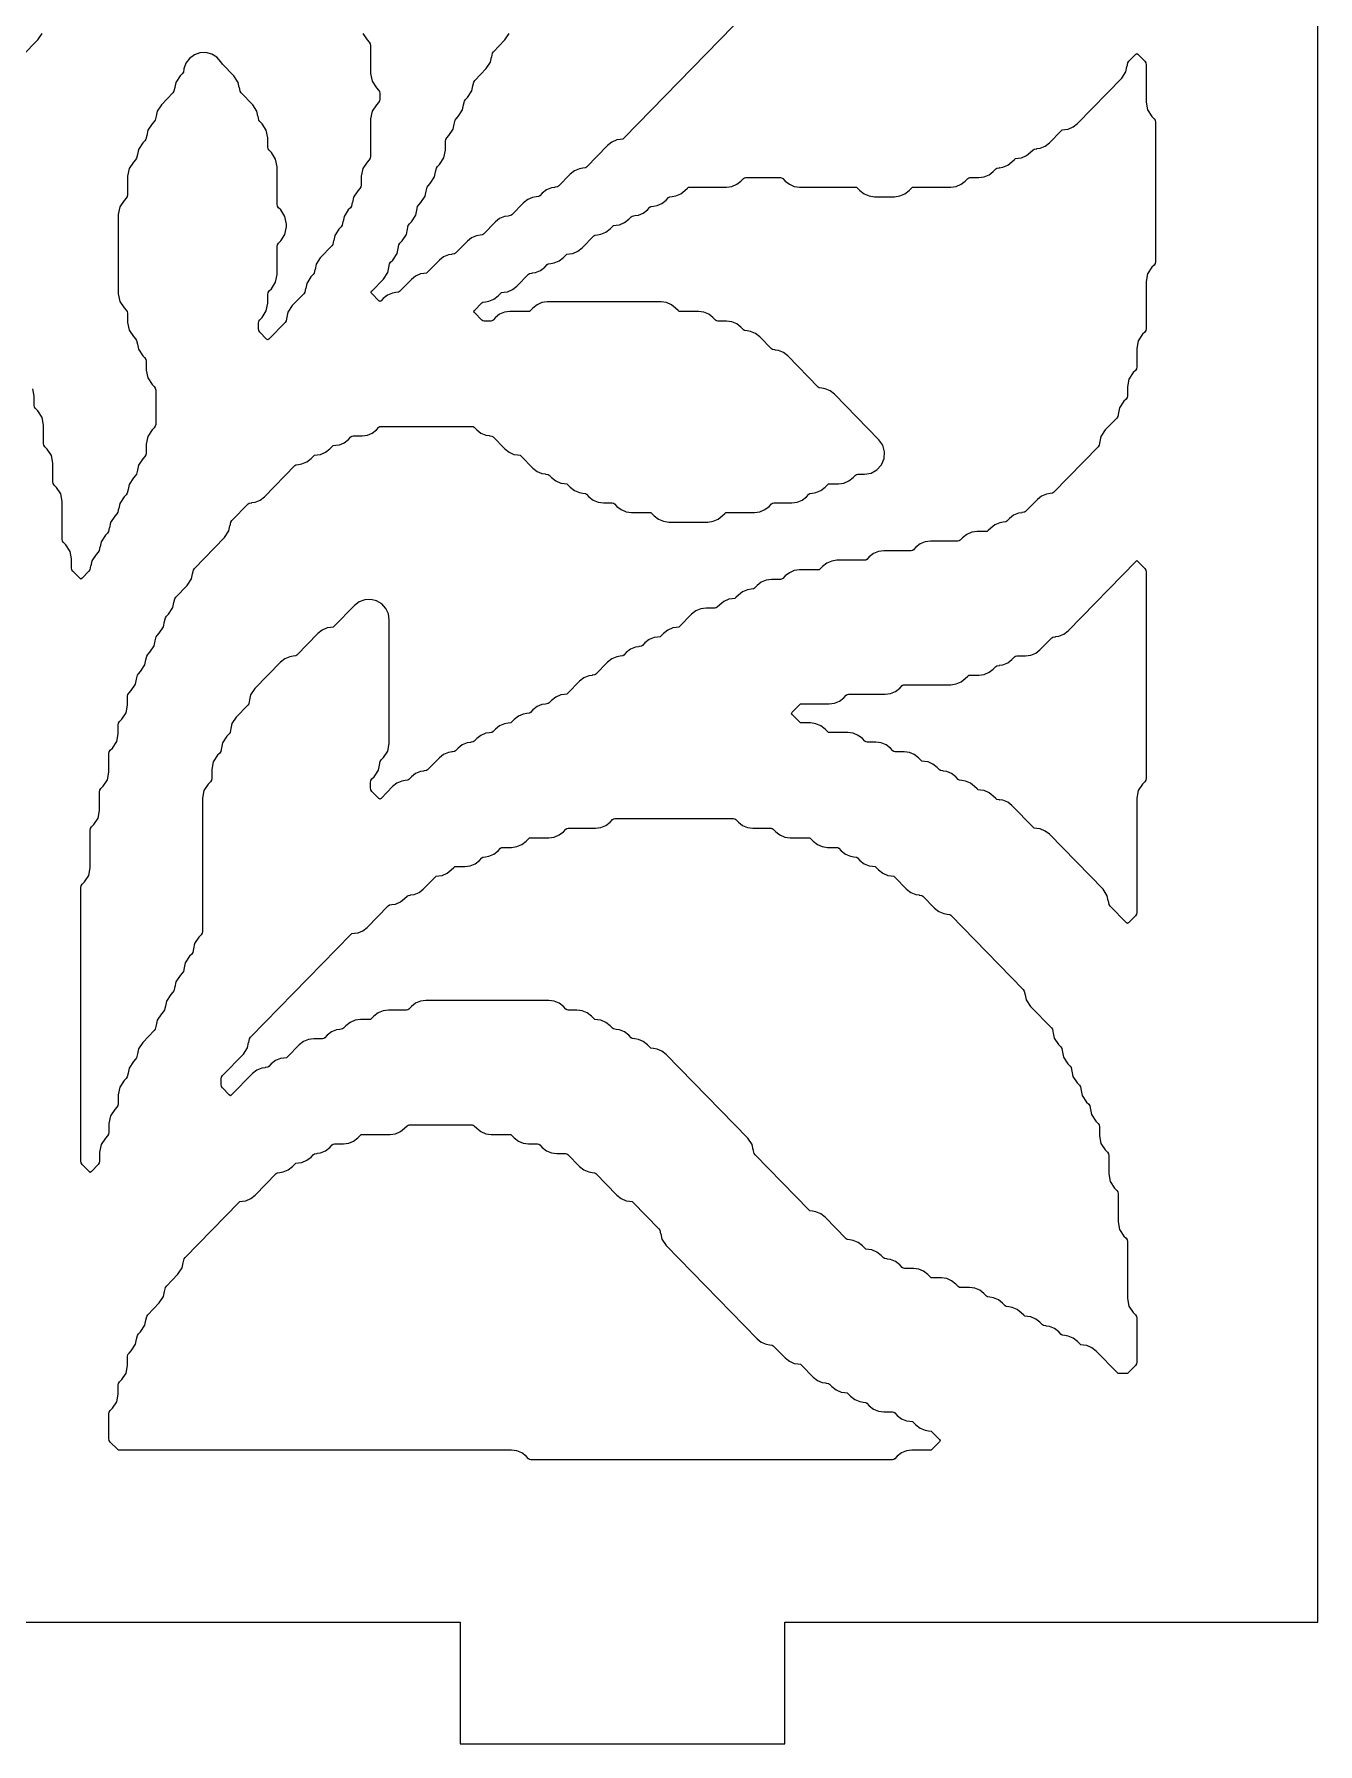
# Model space of a CAD drawing. Header units: millimetres. Extents: x 0 to 63, y 0 to 126.
# Drawn here: x 31.63 to 63.27, y 0 to 42.13 of the extents above; entities that cross this region are included whole.
import ezdxf

# ---------------------------------------------------------------- set-up
doc = ezdxf.new("R2010")
doc.units = ezdxf.units.MM
doc.layers.add('CUT', color=1, linetype='Continuous')

msp = doc.modelspace()

# ---------------------------------------------------------------- linework, layer by layer
at = {"layer": 'CUT'}
for points in [[(50.134, 0), (50.134, 3), (63.2679, 3), (63.2679, 123), (50.134, 123), (50.134, 126), (42.134, 126), (42.134, 123), (21.134, 123), (21.134, 126), (13.134, 126), (13.134, 123), (0, 123), (0, 3), (13.134, 3), (13.134, 0), (21.134, 0), (21.134, 3), (42.134, 3), (42.134, 0)], [(32.7942, 14.3131), (32.7854, 14.358), (32.7854, 21.0989), (32.7942, 21.1438), (32.8193, 21.1821), (32.8734, 21.2375), (32.9787, 21.3982), (33.0157, 21.5868), (33.0157, 22.5136), (33.0245, 22.5585), (33.0496, 22.5968), (33.1037, 22.6522), (33.209, 22.8129), (33.246, 23.0015), (33.246, 23.4568), (33.2548, 23.5017), (33.2798, 23.54), (33.3339, 23.5954), (33.4393, 23.7561), (33.4762, 23.9447), (33.4762, 24.3999), (33.485, 24.4448), (33.5101, 24.4831), (33.5642, 24.5385), (33.6696, 24.6993), (33.7065, 24.8879), (33.7065, 25.1073), (33.7153, 25.1522), (33.7404, 25.1905), (33.7945, 25.2459), (33.8999, 25.4066), (33.9368, 25.5952), (33.9368, 25.8147), (33.9456, 25.8596), (33.9707, 25.8979), (34.0248, 25.9533), (34.1302, 26.114), (34.1547, 26.2392), (34.1578, 26.2386), (34.1759, 26.3312), (34.201, 26.3694), (34.2551, 26.4248), (34.3604, 26.5856), (34.385, 26.7108), (34.3881, 26.7102), (34.4062, 26.8027), (34.4313, 26.841), (34.4854, 26.8964), (34.5907, 27.0572), (34.6152, 27.1824), (34.6183, 27.1818), (34.6365, 27.2743), (34.6615, 27.3126), (34.7156, 27.368), (34.821, 27.5287), (34.8455, 27.654), (34.8486, 27.6534), (34.8667, 27.7459), (34.8918, 27.7842), (34.9459, 27.8396), (35.0513, 28.0003), (35.0758, 28.1256), (35.0789, 28.125), (35.097, 28.2175), (35.1221, 28.2558), (35.4065, 28.5469), (35.5118, 28.7077), (35.5364, 28.8329), (35.5395, 28.8323), (35.5576, 28.9248), (35.5827, 28.9631), (36.3276, 29.7259), (36.433, 29.8866), (36.4575, 30.0119), (36.4606, 30.0113), (36.4787, 30.1038), (36.5038, 30.1421), (36.9072, 30.5551), (36.9323, 30.5747), (36.9967, 30.5834), (36.9965, 30.5851), (37.0815, 30.5965), (37.2036, 30.6479), (37.3079, 30.7296), (38.0587, 31.4983), (38.0837, 31.5179), (38.1481, 31.5265), (38.1479, 31.5283), (38.2329, 31.5397), (38.355, 31.5911), (38.4593, 31.6728), (38.5192, 31.7341), (38.5442, 31.7537), (38.6087, 31.7623), (38.6085, 31.7641), (38.6935, 31.7754), (38.8156, 31.8269), (38.9199, 31.9085), (38.9798, 31.9699), (39.0048, 31.9895), (39.0693, 31.9981), (39.069, 31.9999), (39.1541, 32.0112), (39.2761, 32.0627), (39.3804, 32.1443), (39.4404, 32.2057), (39.4654, 32.2253), (39.4969, 32.2295), (39.7136, 32.2295), (39.8449, 32.247), (39.967, 32.2984), (40.0713, 32.3801), (40.1312, 32.4415), (40.1562, 32.4611), (40.1877, 32.4653), (42.424, 32.4653), (42.4555, 32.4611), (42.4805, 32.4415), (42.5404, 32.3801), (42.6447, 32.2984), (42.7668, 32.247), (42.8518, 32.2357), (42.8516, 32.2339), (42.9161, 32.2253), (42.9411, 32.2057), (43.2313, 31.9085), (43.3356, 31.8269), (43.4577, 31.7754), (43.5427, 31.7641), (43.5425, 31.7623), (43.6069, 31.7537), (43.6319, 31.7341), (43.9221, 31.437), (44.0264, 31.3553), (44.1485, 31.3039), (44.2335, 31.2925), (44.2333, 31.2907), (44.2978, 31.2821), (44.3228, 31.2625), (44.3827, 31.2012), (44.487, 31.1195), (44.6091, 31.0681), (44.6941, 31.0567), (44.6939, 31.0549), (44.7583, 31.0463), (44.7834, 31.0267), (44.8433, 30.9654), (44.9476, 30.8837), (45.0697, 30.8323), (45.1547, 30.8209), (45.1544, 30.8191), (45.2189, 30.8105), (45.2439, 30.7909), (45.3038, 30.7296), (45.4081, 30.6479), (45.5302, 30.5965), (45.6615, 30.5789), (45.8783, 30.5789), (45.9098, 30.5747), (45.9348, 30.5551), (45.9947, 30.4938), (46.099, 30.4121), (46.2211, 30.3607), (46.3524, 30.3432), (46.7994, 30.3432), (46.8309, 30.3389), (46.8559, 30.3194), (46.9158, 30.258), (47.0201, 30.1763), (47.1422, 30.1249), (47.2735, 30.1074), (48.2341, 30.1074), (48.3654, 30.1249), (48.4875, 30.1763), (48.5918, 30.258), (48.6517, 30.3194), (48.6767, 30.3389), (48.7082, 30.3432), (49.3855, 30.3432), (49.5168, 30.3607), (49.6389, 30.4121), (49.7432, 30.4938), (49.8031, 30.5551), (49.8281, 30.5747), (49.8596, 30.5789), (50.3066, 30.5789), (50.4379, 30.5965), (50.56, 30.6479), (50.6643, 30.7296), (50.7242, 30.7909), (50.7492, 30.8105), (50.8137, 30.8191), (50.8135, 30.8209), (50.8985, 30.8323), (51.0206, 30.8837), (51.1249, 30.9654), (51.1848, 31.0267), (51.2098, 31.0463), (51.2413, 31.0505), (51.458, 31.0505), (51.5893, 31.0681), (51.7114, 31.1195), (51.8157, 31.2012), (51.8756, 31.2625), (51.9007, 31.2821), (51.9322, 31.2863), (52.0934, 31.2863), (52.2577, 31.3141), (52.4038, 31.3944), (52.5154, 31.5182), (52.5801, 31.6718), (52.5907, 31.8381), (52.546, 31.9987), (52.4511, 32.1357), (51.3552, 33.2578), (51.2509, 33.3395), (51.1288, 33.3909), (51.0438, 33.4022), (51.044, 33.404), (50.9795, 33.4126), (50.9545, 33.4322), (50.2038, 34.2009), (50.0995, 34.2826), (49.9774, 34.334), (49.8923, 34.3454), (49.8926, 34.3472), (49.8281, 34.3558), (49.8031, 34.3754), (49.5129, 34.6725), (49.4086, 34.7542), (49.2865, 34.8056), (49.2015, 34.817), (49.2017, 34.8188), (49.1373, 34.8274), (49.1122, 34.847), (49.0523, 34.9083), (48.948, 34.99), (48.8259, 35.0414), (48.6946, 35.0589), (48.4779, 35.0589), (48.4464, 35.0632), (48.4214, 35.0827), (48.3615, 35.1441), (48.2572, 35.2258), (48.1351, 35.2772), (48.0038, 35.2947), (47.5568, 35.2947), (47.5253, 35.2989), (47.5003, 35.3185), (47.4404, 35.3799), (47.3361, 35.4616), (47.214, 35.513), (47.0827, 35.5305), (44.2798, 35.5305), (44.1485, 35.513), (44.0264, 35.4616), (43.9221, 35.3799), (43.8622, 35.3185), (43.8372, 35.2989), (43.8057, 35.2947), (43.3587, 35.2947), (43.2274, 35.2772), (43.1053, 35.2258), (43.001, 35.1441), (42.9411, 35.0827), (42.9161, 35.0632), (42.8846, 35.0589), (42.7208, 35.0589), (42.6893, 35.0632), (42.6643, 35.0827), (42.4844, 35.267), (42.4646, 35.2947), (42.4844, 35.3225), (42.6643, 35.5067), (42.6893, 35.5263), (42.7538, 35.5349), (42.7536, 35.5367), (42.8386, 35.5481), (42.9607, 35.5995), (43.065, 35.6812), (43.1249, 35.7425), (43.1499, 35.7621), (43.2144, 35.7707), (43.2141, 35.7725), (43.2991, 35.7839), (43.4212, 35.8353), (43.5255, 35.917), (43.8157, 36.2141), (43.8408, 36.2337), (43.9052, 36.2423), (43.905, 36.2441), (43.99, 36.2554), (44.1121, 36.3069), (44.2164, 36.3885), (44.2763, 36.4499), (44.3013, 36.4695), (44.3658, 36.4781), (44.3655, 36.4799), (44.4506, 36.4912), (44.5727, 36.5427), (44.677, 36.6243), (44.7369, 36.6857), (44.7619, 36.7053), (44.8264, 36.7139), (44.8261, 36.7157), (44.9111, 36.727), (45.0332, 36.7784), (45.1375, 36.8601), (45.4277, 37.1573), (45.4527, 37.1768), (45.5172, 37.1855), (45.517, 37.1872), (45.602, 37.1986), (45.7241, 37.25), (45.8284, 37.3317), (45.8883, 37.393), (45.9133, 37.4126), (45.9778, 37.4212), (45.9775, 37.423), (46.0625, 37.4344), (46.1846, 37.4858), (46.2889, 37.5675), (46.3489, 37.6288), (46.3739, 37.6484), (46.4383, 37.657), (46.4381, 37.6588), (46.5231, 37.6702), (46.6452, 37.7216), (46.7495, 37.8033), (46.8094, 37.8646), (46.8344, 37.8842), (46.8989, 37.8928), (46.8987, 37.8946), (46.9837, 37.906), (47.1058, 37.9574), (47.2101, 38.0391), (47.27, 38.1004), (47.295, 38.12), (47.3595, 38.1286), (47.3592, 38.1304), (47.4442, 38.1418), (47.5663, 38.1932), (47.6706, 38.2749), (47.7305, 38.3362), (47.7556, 38.3558), (47.7871, 38.36), (48.6946, 38.36), (48.8259, 38.3776), (48.948, 38.429), (49.0523, 38.5106), (49.1122, 38.572), (49.1373, 38.5916), (49.1688, 38.5958), (50.0234, 38.5958), (50.0549, 38.5916), (50.0799, 38.572), (50.1398, 38.5106), (50.2441, 38.429), (50.3662, 38.3776), (50.4975, 38.36), (51.8656, 38.36), (51.8971, 38.3558), (51.9221, 38.3362), (51.982, 38.2749), (52.0863, 38.1932), (52.2084, 38.1418), (52.3397, 38.1242), (52.8397, 38.1242), (52.971, 38.1418), (53.0931, 38.1932), (53.1974, 38.2749), (53.2573, 38.3362), (53.2824, 38.3558), (53.3139, 38.36), (54.2214, 38.36), (54.3527, 38.3776), (54.4748, 38.429), (54.5791, 38.5106), (54.639, 38.572), (54.6641, 38.5916), (54.6956, 38.5958), (54.9123, 38.5958), (55.0436, 38.6133), (55.1657, 38.6648), (55.27, 38.7464), (55.3299, 38.8078), (55.3549, 38.8274), (55.4194, 38.836), (55.4191, 38.8378), (55.5042, 38.8491), (55.6262, 38.9005), (55.7305, 38.9822), (55.7905, 39.0436), (55.8155, 39.0632), (55.8799, 39.0718), (55.8797, 39.0736), (55.9647, 39.0849), (56.0868, 39.1363), (56.1911, 39.218), (56.251, 39.2794), (56.276, 39.2989), (56.3405, 39.3076), (56.3403, 39.3093), (56.4253, 39.3207), (56.5474, 39.3721), (56.6517, 39.4538), (56.9419, 39.7509), (56.9669, 39.7705), (57.0314, 39.7791), (57.0311, 39.7809), (57.1161, 39.7923), (57.2382, 39.8437), (57.3425, 39.9254), (58.4348, 41.0438), (58.5402, 41.2045), (58.5647, 41.3298), (58.5678, 41.3292), (58.5859, 41.4217), (58.611, 41.46), (58.7795, 41.6325), (58.8074, 41.6532), (58.8353, 41.6325), (59.0038, 41.46), (59.0289, 41.4217), (59.0377, 41.3768), (59.0377, 40.45), (59.0746, 40.2614), (59.18, 40.1006), (59.2341, 40.0452), (59.2592, 40.0069), (59.2679, 39.962), (59.2679, 36.5222), (59.2592, 36.4773), (59.2341, 36.439), (59.18, 36.3836), (59.0746, 36.2228), (59.0377, 36.0342), (59.0377, 34.8717), (59.0289, 34.8267), (59.0038, 34.7885), (58.9497, 34.7331), (58.8443, 34.5723), (58.8074, 34.3837), (58.8074, 33.9285), (58.7986, 33.8836), (58.7735, 33.8453), (58.7194, 33.7899), (58.614, 33.6292), (58.5771, 33.4406), (58.5771, 33.2211), (58.5683, 33.1762), (58.5432, 33.1379), (58.4891, 33.0825), (58.3838, 32.9218), (58.3592, 32.7965), (58.3561, 32.7971), (58.338, 32.7046), (58.3129, 32.6664), (58.0285, 32.3752), (57.9232, 32.2144), (57.8987, 32.0892), (57.8956, 32.0898), (57.8775, 31.9973), (57.8524, 31.959), (56.7581, 30.8385), (56.7331, 30.8189), (56.6686, 30.8103), (56.6688, 30.8085), (56.5838, 30.7972), (56.4617, 30.7458), (56.3574, 30.6641), (56.0672, 30.367), (56.0422, 30.3474), (55.9777, 30.3388), (55.978, 30.337), (55.893, 30.3256), (55.7709, 30.2742), (55.6666, 30.1925), (55.6067, 30.1312), (55.5816, 30.1116), (55.5172, 30.103), (55.5174, 30.1012), (55.4324, 30.0898), (55.3103, 30.0384), (55.206, 29.9567), (55.1461, 29.8954), (55.1211, 29.8758), (55.0896, 29.8716), (54.8729, 29.8716), (54.7416, 29.854), (54.6195, 29.8026), (54.5152, 29.7209), (54.4552, 29.6596), (54.4302, 29.64), (54.3987, 29.6358), (53.7214, 29.6358), (53.5901, 29.6182), (53.468, 29.5668), (53.3637, 29.4851), (53.3038, 29.4238), (53.2788, 29.4042), (53.2473, 29.4), (52.57, 29.4), (52.4387, 29.3824), (52.3166, 29.331), (52.2123, 29.2494), (52.1524, 29.188), (52.1274, 29.1684), (52.0959, 29.1642), (51.4186, 29.1642), (51.2873, 29.1467), (51.1652, 29.0952), (51.0609, 29.0136), (51.001, 28.9522), (50.976, 28.9326), (50.9445, 28.9284), (50.4975, 28.9284), (50.3662, 28.9109), (50.2441, 28.8595), (50.1398, 28.7778), (50.0799, 28.7164), (50.0549, 28.6968), (50.0234, 28.6926), (49.8066, 28.6926), (49.6753, 28.6751), (49.5532, 28.6237), (49.4489, 28.542), (49.389, 28.4806), (49.364, 28.4611), (49.2995, 28.4524), (49.2998, 28.4507), (49.2148, 28.4393), (49.0927, 28.3879), (48.9884, 28.3062), (48.9285, 28.2449), (48.9034, 28.2253), (48.839, 28.2166), (48.8392, 28.2149), (48.7542, 28.2035), (48.6321, 28.1521), (48.5278, 28.0704), (48.4679, 28.0091), (48.4429, 27.9895), (48.4114, 27.9853), (48.1947, 27.9853), (48.0633, 27.9677), (47.9412, 27.9163), (47.8369, 27.8346), (47.5468, 27.5375), (47.5217, 27.5179), (47.4573, 27.5093), (47.4575, 27.5075), (47.3725, 27.4961), (47.2504, 27.4447), (47.1461, 27.363), (47.0862, 27.3017), (47.0612, 27.2821), (46.9967, 27.2735), (46.9969, 27.2717), (46.9119, 27.2603), (46.7898, 27.2089), (46.6855, 27.1272), (46.6256, 27.0659), (46.6006, 27.0463), (46.5361, 27.0377), (46.5364, 27.0359), (46.4514, 27.0246), (46.3293, 26.9731), (46.225, 26.8915), (46.1651, 26.8301), (46.14, 26.8105), (46.0756, 26.8019), (46.0758, 26.8001), (45.9908, 26.7888), (45.8687, 26.7373), (45.7644, 26.6557), (45.4742, 26.3585), (45.4492, 26.3389), (45.3847, 26.3303), (45.385, 26.3285), (45.2999, 26.3172), (45.1779, 26.2658), (45.0735, 26.1841), (44.7834, 25.887), (44.7583, 25.8674), (44.6939, 25.8588), (44.6941, 25.857), (44.6091, 25.8456), (44.487, 25.7942), (44.3827, 25.7125), (44.3228, 25.6512), (44.2978, 25.6316), (44.2333, 25.623), (44.2335, 25.6212), (44.1485, 25.6098), (44.0264, 25.5584), (43.9221, 25.4767), (43.8622, 25.4154), (43.8372, 25.3958), (43.7727, 25.3872), (43.773, 25.3854), (43.688, 25.374), (43.5659, 25.3226), (43.4616, 25.2409), (43.4017, 25.1796), (43.3766, 25.16), (43.3122, 25.1514), (43.3124, 25.1496), (43.2274, 25.1382), (43.1053, 25.0868), (43.001, 25.0051), (42.9411, 24.9438), (42.9161, 24.9242), (42.8516, 24.9156), (42.8518, 24.9138), (42.7668, 24.9024), (42.6447, 24.851), (42.5404, 24.7694), (42.4805, 24.708), (42.4555, 24.6884), (42.391, 24.6798), (42.3913, 24.678), (42.3063, 24.6667), (42.1842, 24.6152), (42.0799, 24.5336), (42.02, 24.4722), (41.9949, 24.4526), (41.9305, 24.444), (41.9307, 24.4422), (41.8457, 24.4309), (41.7236, 24.3795), (41.6193, 24.2978), (41.3291, 24.0006), (41.3041, 23.9811), (41.2396, 23.9724), (41.2399, 23.9707), (41.1548, 23.9593), (41.0328, 23.9079), (40.9285, 23.8262), (40.8685, 23.7649), (40.8435, 23.7453), (40.7791, 23.7366), (40.7793, 23.7349), (40.6943, 23.7235), (40.5722, 23.6721), (40.4679, 23.5904), (40.1824, 23.2981), (40.1545, 23.2774), (40.1265, 23.2981), (39.9581, 23.4706), (39.933, 23.5088), (39.9242, 23.5538), (39.9242, 23.6926), (39.933, 23.7375), (39.9581, 23.7758), (40.0122, 23.8311), (40.1175, 23.9919), (40.142, 24.1171), (40.1451, 24.1165), (40.1632, 24.209), (40.1883, 24.2473), (40.2424, 24.3027), (40.3478, 24.4635), (40.3847, 24.6521), (40.3847, 27.7009), (40.363, 27.8467), (40.2996, 27.9799), (40.2002, 28.0888), (40.0733, 28.1639), (39.9301, 28.1988), (39.7828, 28.1904), (39.6445, 28.1394), (39.527, 28.0502), (39.0263, 27.5375), (39.0013, 27.5179), (38.9368, 27.5093), (38.937, 27.5075), (38.852, 27.4961), (38.7299, 27.4447), (38.6256, 27.363), (38.1051, 26.8301), (38.0801, 26.8105), (38.0157, 26.8019), (38.0159, 26.8001), (37.9309, 26.7888), (37.8088, 26.7373), (37.7045, 26.6557), (37.0728, 26.0089), (36.9674, 25.8481), (36.9429, 25.7229), (36.9398, 25.7235), (36.9217, 25.631), (36.8966, 25.5927), (36.6122, 25.3015), (36.5069, 25.1407), (36.4823, 25.0155), (36.4792, 25.0161), (36.4611, 24.9236), (36.436, 24.8853), (36.3819, 24.8299), (36.2766, 24.6692), (36.252, 24.5439), (36.249, 24.5445), (36.2308, 24.452), (36.2057, 24.4137), (36.1516, 24.3583), (36.0463, 24.1976), (36.0094, 24.009), (36.0094, 23.7896), (36.0006, 23.7446), (35.9755, 23.7064), (35.9214, 23.651), (35.816, 23.4902), (35.7791, 23.3016), (35.7791, 20.0169), (35.7703, 19.972), (35.7452, 19.9337), (35.6911, 19.8783), (35.5857, 19.7176), (35.5612, 19.5923), (35.5581, 19.5929), (35.54, 19.5004), (35.5149, 19.4621), (35.4608, 19.4067), (35.3554, 19.246), (35.3309, 19.1208), (35.3278, 19.1214), (35.3097, 19.0288), (35.2846, 18.9906), (35.2305, 18.9352), (35.1252, 18.7744), (35.1006, 18.6492), (35.0975, 18.6498), (35.0794, 18.5573), (35.0543, 18.519), (35.0002, 18.4636), (34.8949, 18.3028), (34.8703, 18.1776), (34.8673, 18.1782), (34.8491, 18.0857), (34.8241, 18.0474), (34.7699, 17.992), (34.6646, 17.8313), (34.6401, 17.706), (34.637, 17.7066), (34.6189, 17.6141), (34.5938, 17.5758), (34.3094, 17.2846), (34.204, 17.1239), (34.1795, 16.9986), (34.1764, 16.9993), (34.1583, 16.9067), (34.1332, 16.8685), (34.0791, 16.8131), (33.9737, 16.6523), (33.9492, 16.5271), (33.9461, 16.5277), (33.928, 16.4352), (33.9029, 16.3969), (33.8488, 16.3415), (33.7435, 16.1807), (33.7065, 15.9921), (33.7065, 15.7727), (33.6977, 15.7278), (33.6726, 15.6895), (33.6185, 15.6341), (33.5132, 15.4734), (33.4762, 15.2848), (33.4762, 15.0653), (33.4674, 15.0204), (33.4424, 14.9821), (33.3883, 14.9267), (33.2829, 14.766), (33.246, 14.5774), (33.246, 14.358), (33.2372, 14.3131), (33.2121, 14.2748), (33.0436, 14.1023), (33.0157, 14.0816), (32.9878, 14.1023), (32.8193, 14.2748)], [(50.519, 25.6232), (50.5505, 25.6274), (51.2277, 25.6274), (51.3591, 25.6449), (51.4812, 25.6963), (51.5855, 25.778), (51.6454, 25.8394), (51.6704, 25.8589), (51.7019, 25.8632), (52.6094, 25.8632), (52.7408, 25.8807), (52.8628, 25.9321), (52.9672, 26.0138), (53.0271, 26.0751), (53.0521, 26.0947), (53.0836, 26.0989), (54.2214, 26.0989), (54.3527, 26.1165), (54.4748, 26.1679), (54.5791, 26.2496), (54.639, 26.3109), (54.6641, 26.3305), (54.6956, 26.3347), (54.9123, 26.3347), (55.0436, 26.3523), (55.1657, 26.4037), (55.27, 26.4854), (55.3299, 26.5467), (55.3549, 26.5663), (55.4194, 26.5749), (55.4191, 26.5767), (55.5042, 26.5881), (55.6262, 26.6395), (55.7305, 26.7212), (55.7905, 26.7825), (55.8155, 26.8021), (55.847, 26.8063), (56.0637, 26.8063), (56.195, 26.8239), (56.3171, 26.8753), (56.4214, 26.957), (56.7116, 27.2541), (56.7366, 27.2737), (56.8011, 27.2823), (56.8008, 27.2841), (56.8859, 27.2954), (57.0079, 27.3469), (57.1122, 27.4285), (58.7795, 29.1356), (58.8074, 29.1563), (58.8353, 29.1356), (59.0038, 28.9631), (59.0289, 28.9248), (59.0377, 28.8799), (59.0377, 23.7896), (59.0289, 23.7446), (59.0038, 23.7064), (58.9497, 23.651), (58.8443, 23.4902), (58.8074, 23.3016), (58.8074, 20.4885), (58.7986, 20.4436), (58.7735, 20.4053), (58.605, 20.2328), (58.5771, 20.2121), (58.5492, 20.2328), (58.1504, 20.6411), (58.1253, 20.6794), (58.1072, 20.7719), (58.1041, 20.7713), (58.0796, 20.8965), (57.9742, 21.0573), (56.6517, 22.4115), (56.5474, 22.4931), (56.4253, 22.5446), (56.3403, 22.5559), (56.3405, 22.5577), (56.276, 22.5663), (56.251, 22.5859), (55.7305, 23.1188), (55.6262, 23.2005), (55.5042, 23.2519), (55.4191, 23.2633), (55.4194, 23.2651), (55.3549, 23.2737), (55.3299, 23.2933), (55.27, 23.3546), (55.1657, 23.4363), (55.0436, 23.4877), (54.9586, 23.4991), (54.9588, 23.5009), (54.8943, 23.5095), (54.8693, 23.5291), (54.8094, 23.5904), (54.7051, 23.6721), (54.583, 23.7235), (54.498, 23.7349), (54.4982, 23.7366), (54.4338, 23.7453), (54.4088, 23.7649), (54.3489, 23.8262), (54.2445, 23.9079), (54.1225, 23.9593), (54.0374, 23.9707), (54.0377, 23.9724), (53.9732, 23.9811), (53.9482, 24.0006), (53.8883, 24.062), (53.784, 24.1437), (53.6619, 24.1951), (53.5769, 24.2064), (53.5771, 24.2082), (53.5126, 24.2168), (53.4876, 24.2364), (53.4277, 24.2978), (53.3234, 24.3795), (53.2013, 24.4309), (53.07, 24.4484), (52.8533, 24.4484), (52.8218, 24.4526), (52.7968, 24.4722), (52.7369, 24.5336), (52.6326, 24.6152), (52.5105, 24.6667), (52.3792, 24.6842), (52.1624, 24.6842), (52.1309, 24.6884), (52.1059, 24.708), (52.046, 24.7694), (51.9417, 24.851), (51.8196, 24.9024), (51.6883, 24.92), (51.2413, 24.92), (51.2098, 24.9242), (51.1848, 24.9438), (51.1249, 25.0051), (51.0206, 25.0868), (50.8985, 25.1382), (50.7672, 25.1558), (50.5505, 25.1558), (50.519, 25.16), (50.4939, 25.1796), (50.314, 25.3639), (50.2942, 25.3916), (50.314, 25.4193), (50.4939, 25.6036)], [(36.2484, 16.1994), (36.2396, 16.2443), (36.2396, 16.3831), (36.2484, 16.428), (36.2735, 16.4663), (36.7882, 16.9933), (36.8935, 17.154), (36.9181, 17.2792), (36.9212, 17.2786), (36.9393, 17.3712), (36.9644, 17.4094), (39.4404, 19.9446), (39.4654, 19.9642), (39.5298, 19.9728), (39.5296, 19.9746), (39.6146, 19.986), (39.7367, 20.0374), (39.841, 20.1191), (40.3615, 20.652), (40.3865, 20.6716), (40.451, 20.6802), (40.4507, 20.682), (40.5358, 20.6933), (40.6578, 20.7448), (40.7621, 20.8264), (40.8221, 20.8878), (40.8471, 20.9074), (40.9115, 20.916), (40.9113, 20.9178), (40.9963, 20.9291), (41.1184, 20.9805), (41.2227, 21.0622), (41.5129, 21.3594), (41.5379, 21.3789), (41.6024, 21.3876), (41.6021, 21.3893), (41.6872, 21.4007), (41.8093, 21.4521), (41.9136, 21.5338), (41.9735, 21.5951), (41.9985, 21.6147), (42.03, 21.6189), (42.2467, 21.6189), (42.378, 21.6365), (42.5001, 21.6879), (42.6044, 21.7696), (42.6643, 21.8309), (42.6893, 21.8505), (42.7538, 21.8591), (42.7536, 21.8609), (42.8386, 21.8723), (42.9607, 21.9237), (43.065, 22.0054), (43.1249, 22.0667), (43.1499, 22.0863), (43.1814, 22.0905), (43.3981, 22.0905), (43.5294, 22.1081), (43.6515, 22.1595), (43.7558, 22.2412), (43.8157, 22.3025), (43.8408, 22.3221), (43.8722, 22.3263), (44.3193, 22.3263), (44.4506, 22.3439), (44.5727, 22.3953), (44.677, 22.477), (44.7369, 22.5383), (44.7619, 22.5579), (44.7934, 22.5621), (45.4707, 22.5621), (45.602, 22.5797), (45.7241, 22.6311), (45.8284, 22.7128), (45.8883, 22.7741), (45.9133, 22.7937), (45.9448, 22.7979), (48.8719, 22.7979), (48.9034, 22.7937), (48.9285, 22.7741), (48.9884, 22.7128), (49.0927, 22.6311), (49.2148, 22.5797), (49.3461, 22.5621), (49.7931, 22.5621), (49.8246, 22.5579), (49.8496, 22.5383), (49.9095, 22.477), (50.0138, 22.3953), (50.1359, 22.3439), (50.2672, 22.3263), (50.7142, 22.3263), (50.7457, 22.3221), (50.7707, 22.3025), (50.8306, 22.2412), (50.9349, 22.1595), (51.057, 22.1081), (51.1883, 22.0905), (51.4051, 22.0905), (51.4366, 22.0863), (51.4616, 22.0667), (51.5215, 22.0054), (51.6258, 21.9237), (51.7479, 21.8723), (51.8329, 21.8609), (51.8327, 21.8591), (51.8971, 21.8505), (51.9221, 21.8309), (51.982, 21.7696), (52.0863, 21.6879), (52.2084, 21.6365), (52.2935, 21.6251), (52.2932, 21.6234), (52.3577, 21.6147), (52.3827, 21.5951), (52.4426, 21.5338), (52.5469, 21.4521), (52.669, 21.4007), (52.754, 21.3893), (52.7538, 21.3876), (52.8182, 21.3789), (52.8433, 21.3594), (53.1335, 21.0622), (53.2378, 20.9805), (53.3599, 20.9291), (53.4449, 20.9178), (53.4446, 20.916), (53.5091, 20.9074), (53.5341, 20.8878), (53.8243, 20.5906), (53.9286, 20.509), (54.0507, 20.4576), (54.1357, 20.4462), (54.1355, 20.4444), (54.1999, 20.4358), (54.225, 20.4162), (56.0101, 18.5884), (56.0352, 18.5501), (56.0533, 18.4576), (56.0564, 18.4582), (56.0809, 18.3329), (56.1863, 18.1722), (56.7009, 17.6452), (56.726, 17.6069), (56.7442, 17.5144), (56.7472, 17.515), (56.7718, 17.3898), (56.8771, 17.229), (56.9312, 17.1736), (56.9563, 17.1354), (56.9744, 17.0429), (56.9775, 17.0435), (57.0021, 16.9182), (57.1074, 16.7575), (57.1615, 16.7021), (57.1866, 16.6638), (57.2047, 16.5713), (57.2078, 16.5719), (57.2323, 16.4466), (57.3377, 16.2859), (57.3918, 16.2305), (57.4169, 16.1922), (57.435, 16.0997), (57.4381, 16.1003), (57.4626, 15.975), (57.568, 15.8143), (57.6221, 15.7589), (57.6472, 15.7206), (57.6653, 15.6281), (57.6684, 15.6287), (57.6929, 15.5035), (57.7983, 15.3427), (57.8524, 15.2873), (57.8775, 15.249), (57.8863, 15.2041), (57.8863, 14.9847), (57.9232, 14.7961), (58.0285, 14.6354), (58.0826, 14.58), (58.1077, 14.5417), (58.1165, 14.4968), (58.1165, 14.0415), (58.1535, 13.8529), (58.2588, 13.6922), (58.3129, 13.6368), (58.338, 13.5985), (58.3468, 13.5536), (58.3468, 12.8626), (58.3838, 12.674), (58.4891, 12.5133), (58.5432, 12.4579), (58.5683, 12.4196), (58.5771, 12.3747), (58.5771, 10.9763), (58.614, 10.7877), (58.7194, 10.6269), (58.7735, 10.5715), (58.7986, 10.5333), (58.8074, 10.4883), (58.8074, 9.4064), (58.7986, 9.3615), (58.7735, 9.3232), (58.6003, 9.1459), (58.5753, 9.1263), (58.5438, 9.1221), (58.3801, 9.1221), (58.3486, 9.1263), (58.3236, 9.1459), (57.8031, 9.6788), (57.6988, 9.7605), (57.5767, 9.8119), (57.4917, 9.8233), (57.4919, 9.8251), (57.4275, 9.8337), (57.4024, 9.8533), (57.3425, 9.9146), (57.2382, 9.9963), (57.1161, 10.0477), (57.0311, 10.0591), (57.0314, 10.0609), (56.9669, 10.0695), (56.9419, 10.0891), (56.882, 10.1504), (56.7777, 10.2321), (56.6556, 10.2835), (56.5706, 10.2949), (56.5708, 10.2966), (56.5063, 10.3053), (56.4813, 10.3249), (56.4214, 10.3862), (56.3171, 10.4679), (56.195, 10.5193), (56.11, 10.5307), (56.1102, 10.5324), (56.0458, 10.5411), (56.0207, 10.5606), (55.9608, 10.622), (55.8565, 10.7037), (55.7344, 10.7551), (55.6494, 10.7664), (55.6497, 10.7682), (55.5852, 10.7768), (55.5602, 10.7964), (55.5003, 10.8578), (55.396, 10.9395), (55.2739, 10.9909), (55.1889, 11.0022), (55.1891, 11.004), (55.1246, 11.0126), (55.0996, 11.0322), (55.0397, 11.0936), (54.9354, 11.1752), (54.8133, 11.2267), (54.682, 11.2442), (54.4653, 11.2442), (54.4338, 11.2484), (54.4088, 11.268), (54.3489, 11.3294), (54.2445, 11.411), (54.1225, 11.4624), (53.9911, 11.48), (53.7744, 11.48), (53.7429, 11.4842), (53.7179, 11.5038), (53.658, 11.5651), (53.5537, 11.6468), (53.4316, 11.6982), (53.3003, 11.7158), (53.0836, 11.7158), (53.0521, 11.72), (53.0271, 11.7396), (52.9672, 11.8009), (52.8628, 11.8826), (52.7408, 11.934), (52.6557, 11.9454), (52.656, 11.9472), (52.5915, 11.9558), (52.5665, 11.9754), (52.5066, 12.0367), (52.4023, 12.1184), (52.2802, 12.1698), (52.1952, 12.1812), (52.1954, 12.183), (52.1309, 12.1916), (52.1059, 12.2112), (52.046, 12.2725), (51.9417, 12.3542), (51.8196, 12.4056), (51.7346, 12.417), (51.7348, 12.4188), (51.6704, 12.4274), (51.6454, 12.447), (51.1249, 12.9799), (51.0206, 13.0616), (50.8985, 13.113), (50.8135, 13.1243), (50.8137, 13.1261), (50.7492, 13.1347), (50.7242, 13.1543), (49.3997, 14.5106), (49.3746, 14.5488), (49.3565, 14.6414), (49.3534, 14.6408), (49.3288, 14.766), (49.2235, 14.9267), (47.2101, 16.9883), (47.1058, 17.07), (46.9837, 17.1214), (46.8987, 17.1328), (46.8989, 17.1345), (46.8344, 17.1432), (46.8094, 17.1627), (46.7495, 17.2241), (46.6452, 17.3058), (46.5231, 17.3572), (46.4381, 17.3685), (46.4383, 17.3703), (46.3739, 17.3789), (46.3489, 17.3985), (46.2889, 17.4599), (46.1846, 17.5416), (46.0625, 17.593), (45.9775, 17.6043), (45.9778, 17.6061), (45.9133, 17.6147), (45.8883, 17.6343), (45.8284, 17.6957), (45.7241, 17.7773), (45.602, 17.8288), (45.517, 17.8401), (45.5172, 17.8419), (45.4527, 17.8505), (45.4277, 17.8701), (45.3678, 17.9315), (45.2635, 18.0131), (45.1414, 18.0646), (45.0101, 18.0821), (44.7934, 18.0821), (44.7619, 18.0863), (44.7369, 18.1059), (44.677, 18.1672), (44.5727, 18.2489), (44.4506, 18.3003), (44.3193, 18.3179), (41.2862, 18.3179), (41.1548, 18.3003), (41.0328, 18.2489), (40.9285, 18.1672), (40.8685, 18.1059), (40.8435, 18.0863), (40.812, 18.0821), (40.365, 18.0821), (40.2337, 18.0646), (40.1116, 18.0131), (40.0073, 17.9315), (39.9474, 17.8701), (39.9224, 17.8505), (39.8909, 17.8463), (39.6742, 17.8463), (39.5429, 17.8288), (39.4208, 17.7773), (39.3165, 17.6957), (39.2566, 17.6343), (39.2315, 17.6147), (39.1671, 17.6061), (39.1673, 17.6043), (39.0823, 17.593), (38.9602, 17.5416), (38.8559, 17.4599), (38.796, 17.3985), (38.771, 17.3789), (38.7395, 17.3747), (38.5228, 17.3747), (38.3915, 17.3572), (38.2694, 17.3058), (38.1651, 17.2241), (37.8749, 16.927), (37.8498, 16.9074), (37.7854, 16.8988), (37.7856, 16.897), (37.7006, 16.8856), (37.5785, 16.8342), (37.4742, 16.7525), (37.4143, 16.6912), (37.3893, 16.6716), (37.3248, 16.663), (37.3251, 16.6612), (37.24, 16.6498), (37.1179, 16.5984), (37.0136, 16.5167), (36.4978, 15.9886), (36.4699, 15.9679), (36.442, 15.9886), (36.2735, 16.1611)], [(33.485, 7.4752), (33.4762, 7.5201), (33.4762, 8.1304), (33.485, 8.1754), (33.5101, 8.2136), (33.5642, 8.269), (33.6696, 8.4298), (33.7065, 8.6184), (33.7065, 8.8378), (33.7153, 8.8827), (33.7404, 8.921), (33.7945, 8.9764), (33.8999, 9.1372), (33.9368, 9.3258), (33.9368, 9.5452), (33.9456, 9.5901), (33.9707, 9.6284), (34.0248, 9.6838), (34.1302, 9.8445), (34.1547, 9.9698), (34.1578, 9.9692), (34.1759, 10.0617), (34.201, 10.1), (34.2551, 10.1554), (34.3604, 10.3161), (34.385, 10.4414), (34.3881, 10.4407), (34.4062, 10.5333), (34.4313, 10.5715), (34.7156, 10.8627), (34.821, 11.0235), (34.8455, 11.1487), (34.8486, 11.1481), (34.8667, 11.2406), (34.8918, 11.2789), (35.1762, 11.5701), (35.2816, 11.7308), (35.3061, 11.8561), (35.3092, 11.8555), (35.3273, 11.948), (35.3524, 11.9863), (36.677, 13.3425), (36.702, 13.3621), (36.7664, 13.3707), (36.7662, 13.3725), (36.8512, 13.3839), (36.9733, 13.4353), (37.0776, 13.517), (37.5981, 14.0499), (37.6231, 14.0695), (37.6876, 14.0781), (37.6873, 14.0799), (37.7724, 14.0912), (37.8944, 14.1427), (37.9987, 14.2243), (38.0587, 14.2857), (38.0837, 14.3053), (38.1481, 14.3139), (38.1479, 14.3157), (38.2329, 14.327), (38.355, 14.3784), (38.4593, 14.4601), (38.5192, 14.5215), (38.5442, 14.5411), (38.6087, 14.5497), (38.6085, 14.5515), (38.6935, 14.5628), (38.8156, 14.6142), (38.9199, 14.6959), (38.9798, 14.7573), (39.0048, 14.7768), (39.0363, 14.7811), (39.253, 14.7811), (39.3843, 14.7986), (39.5064, 14.85), (39.6107, 14.9317), (39.6706, 14.993), (39.6957, 15.0126), (39.7271, 15.0168), (40.4044, 15.0168), (40.5358, 15.0344), (40.6578, 15.0858), (40.7621, 15.1675), (40.8221, 15.2288), (40.8471, 15.2484), (40.8786, 15.2526), (42.424, 15.2526), (42.4555, 15.2484), (42.4805, 15.2288), (42.5404, 15.1675), (42.6447, 15.0858), (42.7668, 15.0344), (42.8981, 15.0168), (43.3451, 15.0168), (43.3766, 15.0126), (43.4017, 14.993), (43.4616, 14.9317), (43.5659, 14.85), (43.688, 14.7986), (43.8193, 14.7811), (44.036, 14.7811), (44.0675, 14.7768), (44.0925, 14.7573), (44.1524, 14.6959), (44.2567, 14.6142), (44.3788, 14.5628), (44.5101, 14.5453), (44.7268, 14.5453), (44.7583, 14.5411), (44.7834, 14.5215), (45.0735, 14.2243), (45.1779, 14.1427), (45.2999, 14.0912), (45.385, 14.0799), (45.3847, 14.0781), (45.4492, 14.0695), (45.4742, 14.0499), (45.9947, 13.517), (46.099, 13.4353), (46.2211, 13.3839), (46.3061, 13.3725), (46.3059, 13.3707), (46.3703, 13.3621), (46.3953, 13.3425), (47.0291, 12.6936), (47.0541, 12.6554), (47.0723, 12.5629), (47.0754, 12.5635), (47.0999, 12.4382), (47.2052, 12.2775), (49.4489, 9.9801), (49.5532, 9.8984), (49.6753, 9.847), (49.7603, 9.8357), (49.7601, 9.8339), (49.8246, 9.8253), (49.8496, 9.8057), (50.1398, 9.5085), (50.2441, 9.4269), (50.3662, 9.3754), (50.4512, 9.3641), (50.451, 9.3623), (50.5154, 9.3537), (50.5404, 9.3341), (50.8306, 9.037), (50.9349, 8.9553), (51.057, 8.9039), (51.142, 8.8925), (51.1418, 8.8907), (51.2063, 8.8821), (51.2313, 8.8625), (51.2912, 8.8012), (51.3955, 8.7195), (51.5176, 8.6681), (51.6026, 8.6567), (51.6024, 8.6549), (51.6668, 8.6463), (51.6918, 8.6267), (51.7518, 8.5654), (51.8561, 8.4837), (51.9782, 8.4323), (52.0632, 8.4209), (52.0629, 8.4191), (52.1274, 8.4105), (52.1524, 8.3909), (52.2123, 8.3296), (52.3166, 8.2479), (52.4387, 8.1965), (52.57, 8.1789), (52.7868, 8.1789), (52.8182, 8.1747), (52.8433, 8.1551), (52.9032, 8.0938), (53.0075, 8.0121), (53.1296, 7.9607), (53.2146, 7.9493), (53.2143, 7.9476), (53.2788, 7.9389), (53.3038, 7.9194), (53.3637, 7.858), (53.468, 7.7763), (53.5901, 7.7249), (53.6752, 7.7136), (53.6749, 7.7118), (53.7394, 7.7032), (53.7644, 7.6836), (53.9444, 7.4993), (53.9641, 7.4716), (53.9444, 7.4439), (53.7644, 7.2596), (53.7394, 7.24), (53.7079, 7.2358), (53.2609, 7.2358), (53.1296, 7.2182), (53.0075, 7.1668), (52.9032, 7.0851), (52.8433, 7.0238), (52.8182, 7.0042), (52.7868, 7), (43.8722, 7), (43.8408, 7.0042), (43.8157, 7.0238), (43.7558, 7.0851), (43.6515, 7.1668), (43.5294, 7.2182), (43.3981, 7.2358), (33.7398, 7.2358), (33.7083, 7.24), (33.6833, 7.2596), (33.5101, 7.4369)]]:
    msp.add_lwpolyline(points, close=True, dxfattribs=at)
for points in [[(30.977, 41.2242), (31.722, 41.9869), (31.8273, 42.1477)], [(39.7308, 42.1477), (39.8362, 41.9869), (39.8903, 41.9315), (39.9154, 41.8933), (39.9242, 41.8483), (39.9242, 41.1573), (39.9611, 40.9687), (40.0665, 40.808), (40.1206, 40.7526), (40.1457, 40.7143), (40.1545, 40.6694), (40.1545, 40.5306), (40.1457, 40.4857), (40.1206, 40.4474), (40.0665, 40.392), (39.9611, 40.2313), (39.9242, 40.0427), (39.9242, 39.1159), (39.9154, 39.071), (39.8903, 39.0327), (39.8362, 38.9773), (39.7308, 38.8165), (39.6939, 38.6279), (39.6939, 38.4085), (39.6851, 38.3636), (39.66, 38.3253), (39.6059, 38.2699), (39.5005, 38.1092), (39.476, 37.9839), (39.4729, 37.9845), (39.4548, 37.892), (39.4297, 37.8537), (39.3756, 37.7983), (39.2703, 37.6376), (39.2457, 37.5123), (39.2426, 37.5129), (39.2245, 37.4204), (39.1994, 37.3821), (39.1453, 37.3267), (39.04, 37.166), (39.0154, 37.0408), (39.0124, 37.0414), (38.9942, 36.9488), (38.9691, 36.9106), (38.6848, 36.6194), (38.5794, 36.4586), (38.5549, 36.3334), (38.5518, 36.334), (38.5337, 36.2415), (38.5086, 36.2032), (38.4545, 36.1478), (38.3491, 35.9871), (38.3246, 35.8618), (38.3215, 35.8624), (38.3034, 35.7699), (38.2783, 35.7316), (37.9939, 35.4404), (37.8886, 35.2797), (37.864, 35.1544), (37.8609, 35.155), (37.8428, 35.0625), (37.8177, 35.0242), (37.419, 34.6159), (37.3911, 34.5953), (37.3631, 34.6159), (37.1947, 34.7885), (37.1696, 34.8267), (37.1608, 34.8717), (37.1608, 35.0104), (37.1696, 35.0554), (37.1947, 35.0936), (37.2488, 35.149), (37.3541, 35.3098), (37.3911, 35.4984), (37.3911, 35.7178), (37.3998, 35.7627), (37.4249, 35.801), (37.479, 35.8564), (37.5844, 36.0172), (37.6213, 36.2058), (37.6213, 36.8968), (37.6301, 36.9417), (37.6552, 36.98), (37.7093, 37.0354), (37.8147, 37.1961), (37.8516, 37.3847), (37.8516, 37.449), (37.8147, 37.6376), (37.7093, 37.7983), (37.6552, 37.8537), (37.6301, 37.892), (37.6213, 37.9369), (37.6213, 38.8637), (37.5844, 39.0523), (37.479, 39.2131), (37.4249, 39.2685), (37.3998, 39.3067), (37.3911, 39.3517), (37.3911, 39.5711), (37.3541, 39.7597), (37.2488, 39.9204), (37.1947, 39.9758), (37.1696, 40.0141), (37.1514, 40.1066), (37.1484, 40.106), (37.1238, 40.2313), (37.0185, 40.392), (36.7341, 40.6832), (36.709, 40.7215), (36.6909, 40.814), (36.6878, 40.8134), (36.6633, 40.9386), (36.5579, 41.0994), (36.2735, 41.3906), (36.2342, 41.4506), (36.136, 41.5607), (36.01, 41.6373), (35.8672, 41.6739), (35.7199, 41.6672), (35.5809, 41.6179), (35.4624, 41.5301), (35.3747, 41.4116), (35.3253, 41.2726), (35.3097, 41.1931), (35.2846, 41.1548), (35.2305, 41.0994), (35.1252, 40.9386), (35.1006, 40.8134), (35.0975, 40.814), (35.0794, 40.7215), (35.0543, 40.6832), (34.7699, 40.392), (34.6646, 40.2313), (34.6401, 40.106), (34.637, 40.1066), (34.6189, 40.0141), (34.5938, 39.9758), (34.5397, 39.9204), (34.4343, 39.7597), (34.4098, 39.6344), (34.4067, 39.635), (34.3886, 39.5425), (34.3635, 39.5042), (34.3094, 39.4489), (34.204, 39.2881), (34.1795, 39.1629), (34.1764, 39.1635), (34.1583, 39.071), (34.1332, 39.0327), (34.0791, 38.9773), (33.9737, 38.8165), (33.9368, 38.6279), (33.9368, 38.1727), (33.928, 38.1278), (33.9029, 38.0895), (33.8488, 38.0341), (33.7435, 37.8734), (33.7065, 37.6848), (33.7065, 35.7342), (33.7435, 35.5456), (33.8488, 35.3848), (33.9029, 35.3294), (33.928, 35.2912), (33.9368, 35.2462), (33.9368, 35.0268), (33.9737, 34.8382), (34.0791, 34.6775), (34.1332, 34.6221), (34.1583, 34.5838), (34.1764, 34.4913), (34.1795, 34.4919), (34.204, 34.3666), (34.3094, 34.2059), (34.3635, 34.1505), (34.3886, 34.1122), (34.3974, 34.0673), (34.3974, 33.8479), (34.4343, 33.6593), (34.5397, 33.4985), (34.5938, 33.4431), (34.6189, 33.4048), (34.6277, 33.3599), (34.6277, 32.5138), (34.6189, 32.4688), (34.5938, 32.4306), (34.5397, 32.3752), (34.4343, 32.2144), (34.3974, 32.0258), (34.3974, 31.8064), (34.3886, 31.7615), (34.3635, 31.7232), (34.3094, 31.6678), (34.204, 31.5071), (34.1795, 31.3818), (34.1764, 31.3824), (34.1583, 31.2899), (34.1332, 31.2516), (34.0791, 31.1962), (33.9737, 31.0355), (33.9492, 30.9102), (33.9461, 30.9108), (33.928, 30.8183), (33.9029, 30.78), (33.8488, 30.7246), (33.7435, 30.5639), (33.7189, 30.4386), (33.7158, 30.4393), (33.6977, 30.3467), (33.6726, 30.3085), (33.6185, 30.2531), (33.5132, 30.0923), (33.4886, 29.9671), (33.4856, 29.9677), (33.4674, 29.8752), (33.4424, 29.8369), (33.3883, 29.7815), (33.2829, 29.6207), (33.2584, 29.4955), (33.2553, 29.4961), (33.2372, 29.4036), (33.2121, 29.3653), (33.158, 29.3099), (33.0526, 29.1492), (33.0281, 29.0239), (33.025, 29.0245), (33.0069, 28.932), (32.9818, 28.8937), (32.8133, 28.7212), (32.7854, 28.7005), (32.7575, 28.7212), (32.589, 28.8937), (32.5639, 28.932), (32.5551, 28.9769), (32.5551, 29.1963), (32.5182, 29.385), (32.4128, 29.5457), (32.3587, 29.6011), (32.3336, 29.6394), (32.3248, 29.6843), (32.3248, 30.6111), (32.2879, 30.7997), (32.1825, 30.9604), (32.1284, 31.0158), (32.1033, 31.0541), (32.0945, 31.099), (32.0945, 31.5542), (32.0576, 31.7428), (31.9522, 31.9036), (31.8981, 31.959), (31.8731, 31.9973), (31.8643, 32.0422), (31.8643, 32.4974), (31.8273, 32.686), (31.722, 32.8467), (31.6679, 32.9021), (31.6428, 32.9404), (31.634, 32.9853), (31.634, 33.2048), (31.597, 33.3934)], [(48.8713, 42.3337), (46.1651, 39.5627), (46.14, 39.5432), (46.0756, 39.5345), (46.0758, 39.5328), (45.9908, 39.5214), (45.8687, 39.47), (45.7644, 39.3883), (45.2439, 38.8554), (45.2189, 38.8358), (45.1544, 38.8272), (45.1547, 38.8254), (45.0697, 38.814), (44.9476, 38.7626), (44.8433, 38.6809), (44.5531, 38.3838), (44.5281, 38.3642), (44.4636, 38.3556), (44.4638, 38.3538), (44.3788, 38.3424), (44.2567, 38.291), (44.1524, 38.2094), (44.0925, 38.148), (44.0675, 38.1284), (44.003, 38.1198), (44.0033, 38.118), (43.9182, 38.1067), (43.7962, 38.0552), (43.6919, 37.9736), (43.4017, 37.6764), (43.3766, 37.6568), (43.3122, 37.6482), (43.3124, 37.6464), (43.2274, 37.6351), (43.1053, 37.5837), (43.001, 37.502), (42.7108, 37.2049), (42.6858, 37.1853), (42.6213, 37.1766), (42.6216, 37.1749), (42.5365, 37.1635), (42.4145, 37.1121), (42.3102, 37.0304), (42.02, 36.7333), (41.9949, 36.7137), (41.9305, 36.7051), (41.9307, 36.7033), (41.8457, 36.6919), (41.7236, 36.6405), (41.6193, 36.5588), (41.3291, 36.2617), (41.3041, 36.2421), (41.2396, 36.2335), (41.2399, 36.2317), (41.1548, 36.2203), (41.0328, 36.1689), (40.9285, 36.0872), (40.6383, 35.7901), (40.6132, 35.7705), (40.5488, 35.7619), (40.549, 35.7601), (40.464, 35.7488), (40.3419, 35.6973), (40.2376, 35.6157), (40.1824, 35.5591), (40.1545, 35.5384), (40.1265, 35.5591), (39.9512, 35.7386), (39.9315, 35.7663), (39.9512, 35.794), (40.2424, 36.0922), (40.3478, 36.2529), (40.3723, 36.3782), (40.3754, 36.3776), (40.3935, 36.4701), (40.4186, 36.5084), (40.4727, 36.5638), (40.5781, 36.7245), (40.6026, 36.8498), (40.6057, 36.8492), (40.6238, 36.9417), (40.6489, 36.98), (40.703, 37.0354), (40.8084, 37.1961), (40.8329, 37.3214), (40.836, 37.3207), (40.8541, 37.4133), (40.8792, 37.4515), (40.9333, 37.5069), (41.0386, 37.6677), (41.0632, 37.7929), (41.0663, 37.7923), (41.0844, 37.8848), (41.1095, 37.9231), (41.1636, 37.9785), (41.2689, 38.1393), (41.2935, 38.2645), (41.2965, 38.2639), (41.3147, 38.3564), (41.3398, 38.3947), (41.3939, 38.4501), (41.4992, 38.6108), (41.5237, 38.7361), (41.5268, 38.7355), (41.5449, 38.828), (41.57, 38.8663), (41.6241, 38.9217), (41.7295, 39.0824), (41.7664, 39.271), (41.7664, 39.4904), (41.7752, 39.5354), (41.8003, 39.5736), (41.8544, 39.629), (41.9598, 39.7898), (41.9843, 39.915), (41.9874, 39.9144), (42.0055, 40.0069), (42.0306, 40.0452), (42.0847, 40.1006), (42.1901, 40.2614), (42.2146, 40.3866), (42.2177, 40.386), (42.2358, 40.4785), (42.2609, 40.5168), (42.315, 40.5722), (42.4203, 40.7329), (42.4449, 40.8582), (42.448, 40.8576), (42.4661, 40.9501), (42.4912, 40.9884), (42.7756, 41.2796), (42.8809, 41.4403), (42.9054, 41.5656), (42.9085, 41.565), (42.9266, 41.6575), (42.9517, 41.6958), (43.2361, 41.9869), (43.3415, 42.1477)]]:
    msp.add_lwpolyline(points, dxfattribs=at)

doc.saveas('drawing.dxf')
